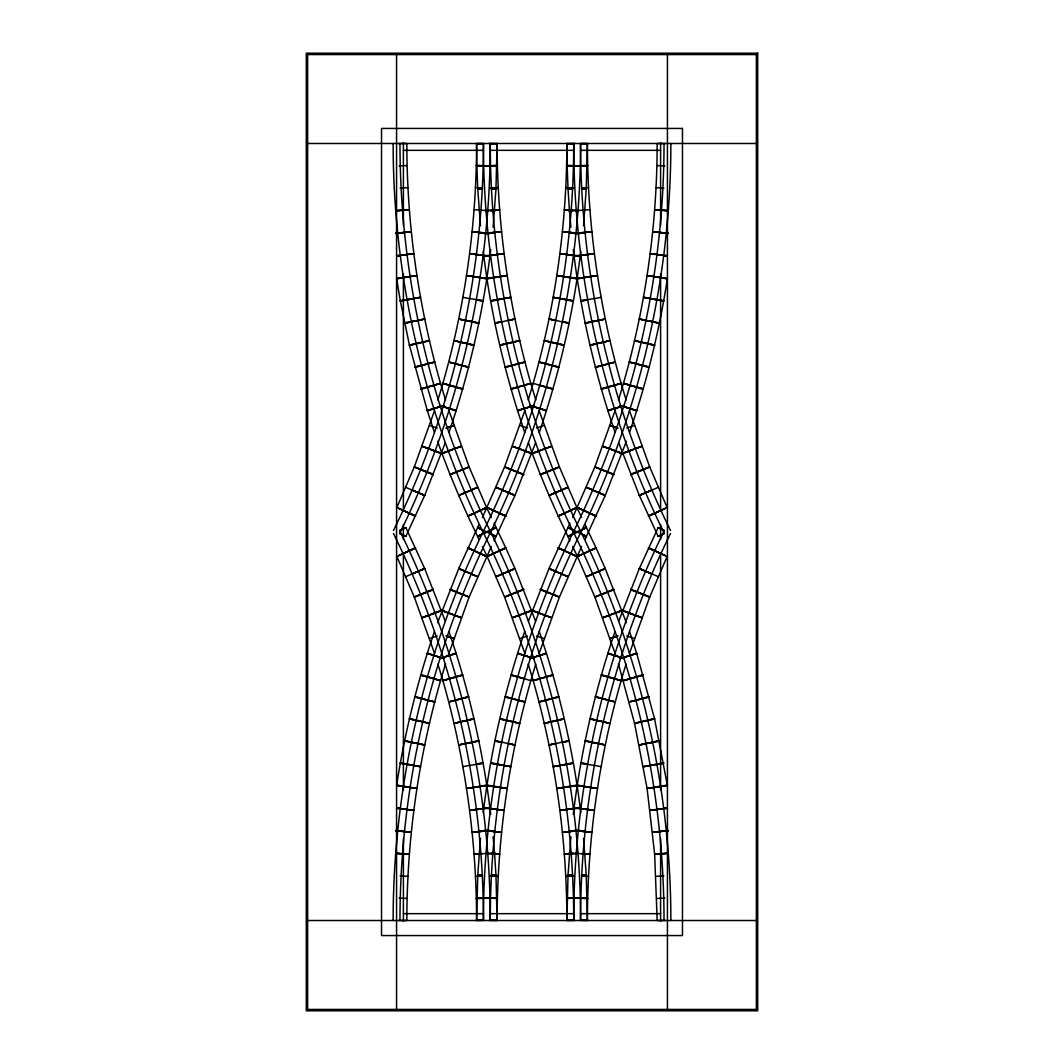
<?xml version="1.0" encoding="UTF-8"?>
<svg xmlns="http://www.w3.org/2000/svg" width="1064" height="1064" viewBox="0 0 1064 1064"><rect width="100%" height="100%" fill="white"/><g stroke="black" fill="none" stroke-linecap="round" stroke-linejoin="round"><path stroke-width="1.5" d="M393.148 920.506C393.095 785.844 424.363 651.341 483.788 530.497A877.614 877.614 0 0 0 573.722 143.494C573.669 278.156 604.937 412.659 664.362 533.503M445.51 664.016C419.881 746.941 406.9 833.724 406.834 920.506L398.933 920.413M437.916 399.984C463.545 317.059 476.526 230.276 476.592 143.494L482.91 143.574L476.606 143.746M476.606 920.254L482.91 920.333L476.592 920.506L477.749 875.3L480.463 838.339M493.111 227.244L495.97 188.7L497.114 143.494L489.227 143.587L497.114 143.746M497.114 920.254L489.227 920.347L497.114 920.506C497.181 833.724 510.161 746.941 535.804 664.016M528.196 399.984C553.839 317.059 566.819 230.276 566.886 143.494L574.773 143.587L566.886 143.746M566.886 920.254L574.773 920.347L566.886 920.506L568.03 875.3L570.889 836.756M583.538 225.661L586.251 188.7L587.408 143.494L581.09 143.574L587.394 143.746M587.394 920.254L581.09 920.333L587.408 920.506C587.474 833.724 600.455 746.941 626.084 664.016M618.49 399.984C644.119 317.059 657.1 230.276 657.166 143.494L665.067 143.587M670.852 143.494C670.905 278.156 639.637 412.659 580.212 533.503A877.614 877.614 0 0 0 490.278 920.506C490.331 785.844 459.063 651.341 399.638 530.497M664.016 143.494A877.614 877.614 0 0 1 574.081 530.497C514.644 651.328 483.389 785.844 483.442 920.506A877.614 877.614 0 0 0 393.507 533.503M399.984 920.506A877.614 877.614 0 0 1 489.919 533.503C549.357 412.672 580.612 278.156 580.558 143.494A877.614 877.614 0 0 0 670.493 530.497M664.362 530.497C604.937 651.341 573.669 785.844 573.722 920.506A877.614 877.614 0 0 0 483.788 533.503C424.35 412.672 393.095 278.156 393.148 143.494M448.981 432.41L449.075 432.157C469.224 373.012 483.335 311.779 490.704 249.721M483.189 812.71C490.624 751.184 504.655 690.496 524.632 631.843L524.725 631.59M539.275 432.41L539.368 432.157C559.345 373.504 573.376 312.816 580.811 251.29M573.297 814.279C580.665 752.221 594.776 690.988 614.926 631.843L615.019 631.59M434.431 631.59L434.351 631.843C417.314 681.785 404.679 733.202 396.619 785.352L416.902 788.464L396.659 785.099M629.569 432.41L629.649 432.157C646.686 382.215 659.321 330.798 667.381 278.648L659.6 277.292M399.638 533.503C459.063 412.659 490.331 278.156 490.278 143.494A877.614 877.614 0 0 0 580.212 530.497C639.65 651.328 670.905 785.844 670.852 920.506M409.241 513.327L396.845 507.528L414.295 466.936L434.578 410.518M482.391 517.503L504.589 466.936L524.871 410.518M448.356 654.985L469.131 597.064L491.315 546.497M572.685 517.503L594.869 466.936L615.644 409.015M539.129 653.482L559.411 597.064L581.609 546.497M629.423 653.482L649.705 597.064L667.155 556.472L654.759 550.673M400.104 533.742L405.783 536.522L424.682 495.438L445.271 442.81M437.623 622.679L458.744 568.562L479 524.632M494.029 540.805L514.976 495.438L535.564 442.81M528.436 621.19L549.024 568.562L569.971 523.195M585.001 539.368L605.256 495.438L626.377 441.321M618.729 621.19L639.318 568.562L658.217 527.478L663.896 530.258M400.104 530.258L405.783 527.478L424.682 568.562L445.271 621.19M670.493 533.503A877.614 877.614 0 0 0 580.558 920.506C580.625 785.844 549.357 651.341 489.932 530.497L483.788 533.503L489.932 530.497A877.614 877.614 0 0 1 399.984 143.494M490.398 530.258L496.063 527.478L490.358 530.191M573.602 533.742L567.937 536.522L573.642 533.809M393.507 530.497A877.614 877.614 0 0 0 483.442 143.494C483.375 278.156 514.644 412.659 574.068 533.503L580.212 530.497L574.041 533.436A877.614 877.614 0 0 1 664.016 920.506M663.896 533.742L658.217 536.522L639.318 495.438L618.729 442.81M400.184 530.417L405.889 527.704M468.04 516.346L486.581 507.528L469.131 466.936L448.356 409.015M409.241 550.673L396.845 556.472L414.295 597.064L434.578 653.482M409.68 550.367L415.372 547.654M477.537 536.296L481.806 534.261M483.748 533.436L489.919 530.497M490.477 530.417L496.17 527.704M558.334 516.346L576.861 507.528L559.411 466.936L539.129 410.518M524.871 653.482L504.589 597.064L487.139 556.472L505.666 547.654M567.83 536.296L573.523 533.583M574.081 533.503L580.252 530.564M582.194 529.739L586.464 527.704M648.628 516.346L654.32 513.633M654.759 513.327L667.155 507.528L649.705 466.936L629.423 410.518M615.644 654.985L594.869 597.064L577.419 556.472L595.96 547.654M658.111 536.296L663.816 533.583M479 539.368L467.934 516.107L486.581 507.528L491.315 517.503M409.76 550.54L415.492 547.894M569.971 540.805L558.228 516.107L576.861 507.528L581.609 517.503M482.391 546.497L487.139 556.472L505.772 547.894L494.029 523.195M648.508 516.107L654.24 513.46M572.685 546.497L577.419 556.472L596.066 547.894L585.001 524.632M458.85 495.678L477.59 487.339L458.637 495.199M467.828 515.867L486.581 507.528M409.826 550.7L415.598 548.133M555.355 492.818L561.593 490.038M549.13 495.678L556.352 492.472M560.675 490.544L567.883 487.339L548.931 495.199M405.836 576.661L411.595 574.095M424.775 568.801L412.114 573.962L424.576 568.322M558.121 515.867L576.861 507.528M493.35 553.613L499.601 550.833M487.139 556.472L494.348 553.267M498.67 551.338L505.879 548.133M639.424 495.678L651.886 490.038L645.569 492.659M652.405 489.906L658.164 487.339M515.069 568.801L496.117 576.661L503.325 573.456M507.648 571.528L514.87 568.322M502.408 573.962L508.645 571.182M648.402 515.867L654.174 513.3M577.419 556.472L596.173 548.133M605.363 568.801L586.41 576.661L605.15 568.322M467.934 516.107L458.744 495.438L477.59 487.339M558.228 516.107L549.024 495.438L567.883 487.339M412.114 573.962L424.682 568.562M639.318 495.438L651.886 490.038M496.117 576.661L514.976 568.562L535.564 621.19M586.41 576.661L605.256 568.562L626.377 622.679M450.178 474.797L469.131 466.936L461.763 469.769M540.459 474.797L559.411 466.936L540.273 474.318M630.753 474.797L649.705 466.936L642.337 469.769M639.225 495.199L646.513 492.18M433.447 589.682L414.295 597.064L433.248 589.203M511.944 594.231L504.589 597.064L523.541 589.203M614.021 589.682L594.869 597.064L613.822 589.203M458.744 495.438L450.072 474.557L469.131 466.936M549.024 495.438L540.366 474.557L559.411 466.936M630.659 474.557L649.705 466.936M414.295 597.064L433.341 589.443M504.589 597.064L523.634 589.443M594.869 597.064L613.928 589.443M448.383 451.163L454.767 448.702M442.039 453.703L449.407 450.857M453.823 449.154L461.178 446.321L441.853 453.211M449.979 474.318L457.347 471.472M456.403 471.937L462.774 469.477M532.332 453.703L538.211 451.429M538.677 451.163L551.471 446.321L532.146 453.211M628.97 451.163L635.341 448.702L628.904 451.003M622.613 453.703L629.981 450.857M634.397 449.154L641.765 446.321L634.33 448.968M630.553 474.318L637.921 471.472M636.977 471.937L643.348 469.477M441.573 610.789L422.235 617.679L441.387 610.297M510.933 594.523L517.317 592.063M516.359 592.528L523.727 589.682M519.964 615.032L512.529 617.679L519.897 614.846M525.789 612.571L531.668 610.297M525.323 612.837L518.939 615.298L525.39 612.997M610.244 615.032L602.822 617.679L621.961 610.297M437.623 441.321L441.946 453.464L461.178 446.321M528.436 442.81L532.226 453.464L551.471 446.321M622.52 453.464L641.765 446.321M422.235 617.679L441.48 610.537M512.529 617.679L531.774 610.537M602.822 617.679L622.054 610.537M446.335 428.167L453.769 425.507L446.268 427.967M544.05 425.507L536.549 427.967M634.344 425.507L626.842 427.967M622.427 453.211L629.861 450.564M429.657 638.493L437.158 636.033M524.419 613.436L531.854 610.789M519.95 638.493L527.451 636.033M609.233 615.298L615.67 612.997M614.713 613.436L622.147 610.789M617.732 636.033L610.231 638.493L617.665 635.833M446.295 428.074L453.769 425.507M610.231 638.493L617.705 635.926M427.382 410.917L443.874 405.504L427.223 410.425M517.663 410.917L534.168 405.504L531.122 406.342M607.956 410.917L624.448 405.504L619.886 406.794M456.203 653.575L439.578 658.563L444.047 657.02M448.543 655.544L456.044 653.083M443.076 657.432L449.58 655.291M532.878 657.658L529.859 658.563L534.341 657.02M538.836 655.544L546.337 653.083M546.484 653.575L533.37 657.432L539.86 655.291M636.777 653.575L620.152 658.563L624.621 657.02M629.117 655.544L636.618 653.083M623.65 657.432L630.154 655.291M404.4 277.292L396.579 278.382L400.33 300.952L409.441 345.241L427.302 410.677L443.861 405.464M483.189 251.29C489.706 305.328 501.357 358.728 517.583 410.677L530.63 406.568L517.516 410.425M531.136 406.421L534.155 405.464M573.297 249.721C579.76 304.291 591.491 358.222 607.877 410.677L624.435 405.464M439.565 658.536L456.124 653.323C472.509 705.778 484.24 759.709 490.704 814.279M529.845 658.536L532.865 657.579M533.37 657.432L546.417 653.323C562.643 705.272 574.294 758.672 580.811 812.71M620.139 658.536L636.698 653.323L654.559 718.759L667.421 785.618L647.098 788.464L634.57 723.4L618.49 664.016M420.865 389.264L440.523 383.359C418.245 305.474 406.874 224.504 406.834 143.494L398.933 143.587M511.159 389.264L524.233 385.248L511.013 388.772M524.765 385.181L530.803 383.359C508.539 305.474 497.154 224.504 497.114 143.494M607.97 387.216L614.513 385.248M601.439 389.264L609.007 386.99M613.542 385.634L621.097 383.359C598.819 305.474 587.448 224.504 587.408 143.494M607.797 410.425L615.351 408.15M614.38 408.536L620.924 406.568M476.592 920.506C476.552 839.496 465.181 758.526 442.903 680.641L462.561 674.736M566.886 920.506C566.846 839.496 555.461 758.526 533.197 680.641L539.235 678.819M552.987 675.228L539.767 678.752L552.841 674.736M631.098 678.553L623.477 680.641L643.135 674.736M420.799 389.012L440.523 383.359L445.51 399.984M511.079 389.012L524.233 385.248M530.803 383.359L524.738 385.102L530.803 383.359L535.804 399.984M601.373 389.012L621.097 383.359L626.084 399.984M437.916 664.016L442.903 680.641L462.627 674.988M533.197 680.641L539.262 678.899L533.197 680.641L528.196 664.016M539.767 678.752L552.921 674.988M623.477 680.641L643.201 674.988M414.907 367.452L434.711 362.053L414.774 366.947M420.719 388.772L440.523 383.359M505.201 367.452L524.991 362.053L505.068 366.947M595.481 367.452L615.285 362.053L607.611 363.941M601.306 388.772L621.097 383.359M442.903 680.641L462.694 675.228M468.639 697.053L448.715 701.947L468.519 696.548M558.933 697.053L539.009 701.947L558.799 696.548M630.061 678.752L636.658 676.957M635.66 677.316L643.281 675.228M649.226 697.053L629.289 701.947L636.91 699.873M641.472 698.622L649.093 696.548M635.926 700.232L642.51 698.436M414.84 367.2L434.711 362.053M505.134 367.2L524.991 362.053M595.414 367.2L615.285 362.053M448.715 701.947L468.586 696.8M539.009 701.947L558.866 696.8M629.289 701.947L649.16 696.8M409.507 345.494L429.43 340.6L409.387 344.989M499.787 345.494L519.724 340.6L499.681 344.989M596.705 343.778L603.341 342.143M590.081 345.494L597.742 343.619M602.344 342.488L610.005 340.6L589.961 344.989M595.361 366.947L603.022 365.072M602.011 365.404L608.661 363.768M474.039 719.011L453.996 723.4L473.919 718.506M564.319 719.011L544.276 723.4L564.213 718.506M642.284 721.711L634.57 723.4L654.493 718.506M409.441 345.241L429.43 340.6M499.734 345.241L519.724 340.6M590.015 345.241L610.005 340.6M453.996 723.4L473.985 718.759M544.276 723.4L564.266 718.759M634.57 723.4L654.559 718.759M404.666 323.403L424.709 319.014L416.955 320.517M494.946 323.403L508.286 320.397M508.818 320.37L514.989 319.014L508.792 320.211M585.24 323.403L605.283 319.014L597.529 320.517M478.867 741.103L458.717 744.986L478.76 740.597M641.233 721.858L647.909 720.394M646.899 720.7L654.613 719.011M555.208 743.789L549.011 744.986L555.182 743.63M561.34 742.286L569.054 740.597M555.714 743.603L562.391 742.14M659.441 741.103L639.291 744.986L647.005 743.297M651.634 742.286L659.334 740.597M645.994 743.603L652.671 742.14M404.599 323.15L424.709 319.014M494.893 323.15L501.078 321.887M508.805 320.291L514.989 319.014M585.187 323.15L591.358 321.887M605.283 319.014L591.877 321.78L598.58 320.397M458.717 744.986L472.123 742.22M472.642 742.113L478.813 740.85M549.011 744.986L555.195 743.709M562.923 742.113L569.107 740.85M639.291 744.986L659.401 740.85M400.383 301.205L420.519 297.322L412.739 298.625M490.664 301.205L510.813 297.322L503.033 298.625M404.559 322.897L412.3 321.408M411.289 321.687L418.006 320.397M594.364 298.532L587.621 299.662M580.957 301.205L587.155 300.008M594.896 298.519L601.107 297.322M494.84 322.897L501.038 321.7M585.134 322.897L592.874 321.408M562.962 742.3L569.16 741.103M462.893 766.679L469.104 765.481M469.636 765.468L476.379 764.338M476.845 763.992L483.043 762.795M573.429 763.3L553.187 766.679L573.336 762.795M663.71 763.3L643.481 766.679L663.617 762.795M400.33 300.952L420.519 297.322M490.61 300.952L510.813 297.322M580.904 300.952L587.115 299.835M476.885 764.165L483.096 763.048M553.187 766.679L573.39 763.048M643.481 766.679L663.67 763.048M403.389 277.691L410.132 276.574L403.362 277.518M396.659 278.901L404.44 277.611M409.108 276.826L416.902 275.536L409.081 276.627M486.94 278.901L507.182 275.536L486.873 278.382M400.29 300.7L408.071 299.396M407.047 299.662L413.79 298.532M577.233 278.901L597.476 275.536L589.656 276.627M490.571 300.7L498.351 299.396M497.34 299.662L504.083 298.532M580.864 300.7L587.089 299.662M476.911 764.338L483.136 763.3M474.344 787.373L466.524 788.464L486.767 785.099M577.127 785.618L556.818 788.464L577.06 785.099M665.067 920.413L657.166 920.506L654.653 854.299L647.098 788.464L667.341 785.099M396.619 278.648L416.902 275.536M486.9 278.648L507.182 275.536M577.193 278.648L597.476 275.536M466.524 788.464L486.807 785.352M556.818 788.464L577.1 785.352M647.098 788.464L667.381 785.352M396.633 256.065L413.829 253.658L396.579 255.639M483.801 256.504L504.11 253.658L496.276 254.549M580.838 255.466L587.607 254.522M574.081 256.504L581.902 255.413M586.583 254.748L594.404 253.658L574.015 255.998M577.154 278.382L584.974 277.292M583.937 277.518L590.706 276.574M473.294 787.427L480.064 786.482M479.026 786.708L486.847 785.618M477.443 809.451L469.596 810.342L477.417 809.252M482.098 808.587L489.919 807.496M483.162 808.534L476.393 809.478L483.176 808.707M580.266 808.002L559.89 810.342L567.697 809.252M572.392 808.587L580.199 807.496M566.673 809.478L573.443 808.534M667.421 808.361L650.171 810.342L667.367 807.935M396.606 255.852L413.829 253.658M483.761 256.251L504.11 253.658M574.041 256.251L594.404 253.658M469.596 810.342L489.959 807.749M559.89 810.342L580.239 807.749M650.171 810.342L667.394 808.148M395.622 233.508L411.303 231.713L403.442 232.404M487.99 233.176L494.787 232.404M484.346 233.681L489.054 233.149M493.763 232.604L501.596 231.713L484.306 233.242M574.64 233.681L591.89 231.713L574.587 233.242M483.734 255.998L491.568 255.094M490.531 255.293L497.327 254.522M482.138 808.906L489.985 808.002M479.97 831.596L472.11 832.287L479.957 831.396M484.665 830.851L489.36 830.319M485.716 830.824L478.92 831.596L485.729 830.997M570.264 831.596L562.404 832.287L579.654 830.319M660.558 831.596L652.697 832.287L668.378 830.492M395.608 233.309L411.303 231.713M484.32 233.468L501.596 231.713M574.613 233.468L591.89 231.713M472.11 832.287L489.387 830.532M562.404 832.287L579.681 830.532M652.697 832.287L668.392 830.691M402.524 210.22L395.715 210.832L409.347 209.701L401.487 210.406M491.781 210.406L499.641 209.701L485.995 210.659M569.493 211.523L572.632 211.244M589.922 209.701L576.276 210.659M395.582 233.109L398.734 232.83M397.697 233.003L404.506 232.404M484.692 831.17L489.413 830.758M569.213 831.596L576.023 830.997M574.986 831.17L579.694 830.758M659.494 831.596L666.303 830.997M665.266 831.17L668.418 830.891M481.952 853.794L474.079 854.299L481.939 853.594M491.368 852.756L494.507 852.477M578.005 853.341L564.359 854.299L572.219 853.594M668.298 853.341L654.653 854.299L662.513 853.594M661.476 853.78L668.285 853.168L654.653 854.299M485.995 210.738L499.641 209.701M570.889 227.244L569.466 211.257L572.618 211.018M474.079 854.299L487.724 853.341M491.382 852.982L494.534 852.743L493.111 836.756M564.359 854.299L578.005 853.261M400.077 188.155L407.951 187.65M477.763 188.953L482.484 188.661M490.358 188.155L498.231 187.65L490.344 187.956M568.043 188.953L572.778 188.661M588.525 187.65L582.221 187.889M395.702 210.659L409.347 209.701M569.453 211.005L572.605 210.805M491.395 853.195L494.547 852.996M475.475 876.35L481.779 876.111M491.222 875.34L495.957 875.047M573.656 876.044L565.769 876.35L573.642 875.845M581.516 875.34L586.237 875.047M656.049 876.35L663.923 875.845M480.463 225.661L477.749 188.7L482.471 188.461M490.358 188.049L498.231 187.65M569.466 211.257L568.03 188.7L572.764 188.461M491.236 875.539L495.97 875.3L497.114 920.506M565.769 876.35L573.642 875.951M581.529 875.539L586.251 875.3L587.408 920.506M399.226 165.878L407.113 165.572M476.898 166.356L483.202 166.117M483.721 166.011L497.393 165.572L489.507 165.678M574.015 166.011L587.115 165.838M567.178 166.356L573.496 166.117M579.8 165.878L587.687 165.572L579.787 165.678M477.736 188.434L482.471 188.248M568.016 188.434L572.751 188.248M491.249 875.752L495.984 875.566M581.529 875.752L586.264 875.566M484.213 898.322L476.313 898.428L484.2 898.122M490.504 897.883L496.822 897.644M476.885 898.162L489.985 897.989M566.607 898.428L580.279 897.989M580.798 897.883L587.102 897.644M656.887 898.428L664.774 898.122M477.749 188.7L476.885 166.104L483.189 165.944M497.393 165.572L483.721 165.931L490.557 165.758M568.03 188.7L567.165 166.104L573.483 165.944M587.687 165.572L574.015 165.931L580.838 165.758M476.313 898.428L489.985 898.069L483.162 898.242M490.517 898.056L496.835 897.896M580.811 898.056L587.115 897.896M476.885 165.838L489.999 165.838L476.313 165.572L484.213 165.678M567.165 165.838L573.483 165.758M490.517 898.242L496.835 898.162M579.787 898.322L587.687 898.428L574.015 898.069L587.115 898.162M307.642 143.494L756.358 143.494M403.402 150.33L483.056 150.33M489.693 150.33L574.307 150.33M580.944 150.33L660.598 150.33M403.402 913.67L483.056 913.67M489.693 913.67L574.307 913.67M580.944 913.67L660.598 913.67M307.642 920.506L756.358 920.506M656.887 165.572L664.774 165.878M580.279 166.011L566.607 165.572L574.494 165.678M573.443 165.758L580.279 165.838L566.607 165.572M490.517 165.758L496.835 165.838M567.165 898.162L573.483 898.242M497.393 898.428L483.721 897.989M407.113 898.428L399.226 898.122M580.811 165.944L587.115 166.104M490.517 165.944L496.835 166.104M567.165 897.896L573.483 898.056M476.885 897.896L483.189 898.056M580.798 166.117L587.102 166.356M483.162 165.758L489.985 166.011M476.313 165.572L484.2 165.878M490.504 166.117L496.822 166.356M656.049 187.65L663.923 188.155M573.642 188.155L565.769 187.65L573.656 187.956M581.529 188.248L586.264 188.434M475.475 187.65L481.779 187.889M491.249 188.248L495.984 188.434M568.016 875.566L572.751 875.752M582.221 876.111L588.525 876.35M477.736 875.566L482.471 875.752M490.344 876.044L498.231 876.35L490.358 875.845M407.951 876.35L400.077 875.845M567.178 897.644L573.496 897.883M579.8 898.122L587.687 898.428M574.015 897.989L580.838 898.242M476.898 897.644L483.202 897.883M565.769 187.65L573.642 188.049M581.529 188.461L586.251 188.7M491.236 188.461L495.97 188.7M568.03 875.3L572.764 875.539M477.749 875.3L482.471 875.539M490.358 875.951L498.231 876.35M581.516 188.661L586.237 188.953M491.222 188.661L495.957 188.953M662.513 210.406L654.653 209.701L668.298 210.659M572.219 210.406L564.359 209.701L578.005 210.659M474.079 209.701L487.724 210.659M491.395 210.805L494.547 211.005M576.276 853.341L589.922 854.299L582.048 853.794M569.453 852.996L572.605 853.195M485.995 853.341L499.641 854.299L491.781 853.594M395.702 853.341L409.347 854.299L401.487 853.594M568.043 875.047L572.778 875.34M477.763 875.047L482.484 875.34M654.653 209.701L668.285 210.738L661.476 210.22M564.359 209.701L578.005 210.738M491.382 211.018L494.534 211.257M569.466 852.743L572.618 852.982M485.995 853.261L499.641 854.299M409.347 854.299L395.715 853.261L402.524 853.78M491.368 211.244L494.507 211.523M668.378 233.508L652.697 231.713L660.558 232.404M665.266 232.83L668.418 233.109M659.494 232.404L666.303 233.003M570.238 232.604L562.404 231.713L579.694 233.242M489.36 233.681L472.11 231.713L489.413 233.242M578.271 830.997L585.08 831.596L578.284 830.824M574.587 830.758L579.308 831.17M584.03 831.596L591.89 832.287L584.043 831.396M487.977 830.997L494.787 831.596M484.306 830.758L489.014 831.17M493.736 831.596L501.596 832.287L484.346 830.319M397.697 830.997L404.506 831.596M395.582 830.891L398.734 831.17M403.442 831.596L411.303 832.287L395.622 830.492M569.493 852.477L572.632 852.756M582.061 853.594L589.922 854.299M652.697 231.713L668.392 233.309M562.404 231.713L579.681 233.468M472.11 231.713L489.387 233.468M574.613 830.532L591.89 832.287M484.32 830.532L501.596 832.287M395.608 830.691L411.303 832.287M569.213 232.404L576.01 233.176M574.946 233.149L579.654 233.681M667.367 256.065L650.171 253.658L667.421 255.639M580.199 256.504L559.89 253.658L567.724 254.549M572.432 255.094L580.266 255.998M566.673 254.522L573.469 255.293M477.417 254.748L469.596 253.658L489.985 255.998M580.824 808.707L587.607 809.478L580.838 808.534M574.015 808.002L581.862 808.906M586.557 809.451L594.404 810.342L586.583 809.252M483.734 808.002L504.11 810.342L496.303 809.252M396.579 808.361L413.829 810.342L396.633 807.935M574.64 830.319L579.335 830.851M650.171 253.658L667.394 255.852M559.89 253.658L580.239 256.251M469.596 253.658L489.959 256.251M574.041 807.749L594.404 810.342M483.761 807.749L504.11 810.342M396.606 808.148L413.829 810.342M654.892 276.826L647.098 275.536L654.919 276.627M660.638 277.518L653.868 276.574L660.611 277.691M476.393 254.522L483.162 255.466M482.098 255.413L489.919 256.504M577.06 278.901L556.818 275.536L577.127 278.382M486.767 278.901L466.524 275.536L474.344 276.627M479.026 277.292L486.847 278.382M473.294 276.574L480.064 277.518M583.937 786.482L590.706 787.427M577.154 785.618L584.974 786.708M589.656 787.373L597.476 788.464L577.233 785.099M486.873 785.618L507.182 788.464L486.94 785.099M574.081 807.496L581.902 808.587M483.801 807.496L491.608 808.587M490.557 808.534L497.327 809.478M647.098 275.536L667.381 278.648M556.818 275.536L577.1 278.648M466.524 275.536L486.807 278.648M577.193 785.352L597.476 788.464M486.9 785.352L507.182 788.464M396.619 785.352L416.902 788.464M659.56 277.611L667.341 278.901M663.617 301.205L643.481 297.322L651.261 298.625M655.929 299.396L663.71 300.7M650.21 298.532L656.954 299.662M573.336 301.205L553.187 297.322L560.967 298.625M565.649 299.396L573.429 300.7M559.917 298.532L566.66 299.662M462.893 297.322L469.104 298.519M469.636 298.532L476.379 299.662M476.911 299.662L483.136 300.7M580.864 763.3L587.089 764.338M587.621 764.338L594.364 765.468M601.107 766.679L594.896 765.481M490.571 763.3L510.813 766.679L490.664 762.795M400.29 763.3L420.519 766.679L400.383 762.795M643.481 297.322L663.67 300.952M553.187 297.322L573.39 300.952M476.885 299.835L483.096 300.952M580.904 763.048L587.115 764.165M490.61 763.048L510.813 766.679M400.33 763.048L420.519 766.679M659.334 323.403L639.291 319.014L647.045 320.517M651.7 321.408L659.441 322.897M645.994 320.397L652.711 321.687M476.845 300.008L483.043 301.205M555.182 320.37L549.011 319.014L555.208 320.211M562.962 321.7L569.16 322.897M555.714 320.397L569.054 323.403M478.76 323.403L458.717 319.014L466.471 320.517M471.126 321.408L478.867 322.897M465.42 320.397L472.137 321.687L458.717 319.014M585.134 741.103L605.283 744.986L585.24 740.597M494.84 741.103L501.038 742.3M508.286 743.603L501.609 742.14M508.792 743.789L514.989 744.986L508.818 743.63M580.957 762.795L587.155 763.992M404.559 741.103L424.709 744.986L416.995 743.297M639.291 319.014L659.401 323.15M549.011 319.014L555.195 320.291M562.923 321.887L569.107 323.15M472.642 321.887L478.813 323.15M585.187 740.85L591.358 742.113M591.877 742.22L605.283 744.986M494.893 740.85L501.078 742.113M508.805 743.709L514.989 744.986M404.599 740.85L424.709 744.986M654.493 345.494L634.57 340.6L654.613 344.989M564.213 345.494L544.276 340.6L564.319 344.989M461.656 342.488L453.996 340.6L474.039 344.989M589.961 719.011L610.005 723.4L590.081 718.506M499.681 719.011L519.724 723.4L499.787 718.506M416.091 720.394L422.767 721.858M409.387 719.011L417.101 720.7M421.716 721.711L429.43 723.4L409.507 718.506M494.946 740.597L502.66 742.286M404.666 740.597L412.367 742.286M411.329 742.14L418.006 743.603M634.57 340.6L654.559 345.241M544.276 340.6L564.266 345.241M453.996 340.6L473.985 345.241M590.015 718.759L610.005 723.4M499.734 718.759L519.724 723.4M409.441 718.759L429.43 723.4M649.093 367.452L629.289 362.053L649.226 366.947M460.659 342.143L467.296 343.778M466.258 343.619L473.919 345.494M558.799 367.452L539.009 362.053L558.933 366.947M468.519 367.452L448.715 362.053L456.389 363.941M460.978 365.072L468.639 366.947M455.339 363.768L461.989 365.404M595.361 697.053L615.285 701.947L595.481 696.548M505.068 697.053L524.991 701.947L505.201 696.548M414.774 697.053L434.711 701.947L427.09 699.873M629.289 362.053L649.16 367.2M539.009 362.053L558.866 367.2M448.715 362.053L468.586 367.2M595.414 696.8L615.285 701.947M505.134 696.8L524.991 701.947M414.84 696.8L434.711 701.947M643.135 389.264L623.477 383.359L643.281 388.772M533.197 383.359L539.235 385.181M552.841 389.264L539.767 385.248L552.987 388.772M450.458 385.634L442.903 383.359L462.694 388.772M601.306 675.228L621.097 680.641L601.439 674.736M511.013 675.228L524.233 678.752L511.159 674.736M530.803 680.641L524.765 678.819M427.342 676.957L433.939 678.752M420.719 675.228L428.34 677.316M432.902 678.553L440.523 680.641L420.865 674.736M414.907 696.548L422.528 698.622M421.49 698.436L428.074 700.232M623.477 383.359L643.201 389.012M539.767 385.248L552.921 389.012M442.903 383.359L462.627 389.012M601.373 674.988L621.097 680.641M511.079 674.988L524.233 678.752M420.799 674.988L440.523 680.641M636.618 410.917L620.126 405.504L636.777 410.425M546.337 410.917L529.832 405.504L532.878 406.342M546.484 410.425L533.37 406.568L546.417 410.677M449.487 385.248L456.03 387.216M454.993 386.99L462.561 389.264M456.044 410.917L439.552 405.504L444.114 406.794M448.649 408.15L456.203 410.425M443.076 406.568L449.62 408.536M607.797 653.575L624.422 658.563L619.953 657.02M517.516 653.575L530.63 657.432L524.14 655.291M531.122 657.658L534.141 658.563L529.659 657.02M427.223 653.575L443.848 658.563L439.379 657.02M620.139 405.464L636.698 410.677M529.845 405.464L532.865 406.421M439.565 405.464L456.124 410.677M607.877 653.323L624.435 658.536M517.583 653.323L530.63 657.432M531.136 657.579L534.155 658.536M427.302 653.323L443.861 658.536M617.665 428.167L610.231 425.507L617.732 427.967M519.95 425.507L527.451 427.967M429.657 425.507L437.158 427.967M626.842 636.033L634.344 638.493M607.956 653.083L615.457 655.544M614.42 655.291L620.924 657.432M536.549 636.033L544.05 638.493M517.663 653.083L525.164 655.544M446.268 636.033L453.769 638.493L446.335 635.833M427.382 653.083L434.883 655.544M433.846 655.291L440.35 657.432M610.231 425.507L617.705 428.074M446.295 635.926L453.769 638.493M610.177 449.154L602.822 446.321L622.147 453.211M525.323 451.163L512.529 446.321L531.854 453.211M429.603 449.154L422.235 446.321L429.67 448.968M434.139 450.564L441.573 453.211M435.096 451.003L428.659 448.702L435.03 451.163M622.427 610.789L641.765 617.679L622.613 610.297M538.61 612.997L545.061 615.298L538.677 612.837M532.146 610.789L539.581 613.436M544.037 615.032L551.471 617.679L544.103 614.846M448.33 612.997L454.767 615.298M441.853 610.789L449.287 613.436M453.756 615.032L461.178 617.679L442.039 610.297M602.822 446.321L622.054 453.464M512.529 446.321L531.774 453.464M422.235 446.321L441.48 453.464M622.52 610.537L641.765 617.679M532.226 610.537L551.471 617.679M441.946 610.537L461.178 617.679M609.233 448.702L615.617 451.163M614.593 450.857L621.961 453.703M613.822 474.797L594.869 466.936L602.237 469.769M606.653 471.472L614.021 474.318M601.227 469.477L607.597 471.937M525.789 451.429L531.668 453.703M523.541 474.797L504.589 466.936L523.727 474.318M434.019 450.857L441.387 453.703M433.248 474.797L414.295 466.936L421.663 469.769M426.079 471.472L433.447 474.318M420.652 469.477L427.023 471.937M630.553 589.682L649.705 597.064L630.753 589.203M546.683 592.063L553.067 594.523M540.273 589.682L547.641 592.528M552.056 594.231L559.411 597.064L540.459 589.203M532.332 610.297L538.211 612.571M449.979 589.682L469.131 597.064L450.178 589.203M594.869 466.936L613.928 474.557M504.589 466.936L523.634 474.557M414.295 466.936L433.341 474.557M630.659 589.443L649.705 597.064M540.366 589.443L559.411 597.064M450.072 589.443L469.131 597.064M605.15 495.678L586.41 487.339L605.363 495.199M503.325 490.544L496.117 487.339L515.069 495.199M639.225 568.801L651.886 573.962L639.424 568.322M658.164 576.661L652.405 574.095M405.836 487.339L411.595 489.906M417.487 492.18L424.775 495.199M424.576 495.678L412.114 490.038L418.431 492.659M548.931 568.801L567.883 576.661L560.675 573.456M458.637 568.801L477.59 576.661L458.85 568.322M586.41 487.339L605.256 495.438M496.117 487.339L514.976 495.438M639.318 568.562L651.886 573.962M412.114 490.038L424.682 495.438M549.024 568.562L567.883 576.661M458.744 568.562L477.59 576.661M595.96 516.346L577.419 507.528L596.173 515.867M648.402 548.133L654.174 550.7M502.408 490.038L508.645 492.818M507.648 492.472L514.87 495.678M505.666 516.346L487.139 507.528L505.879 515.867M564.399 550.833L570.65 553.613M558.121 548.133L565.33 551.338M569.652 553.267L576.861 556.472L558.334 547.654M549.13 568.322L556.352 571.528M555.355 571.182L561.593 573.962M409.826 513.3L415.598 515.867M467.828 548.133L486.581 556.472L468.04 547.654M577.419 507.528L596.066 516.107M648.508 547.894L654.24 550.54M487.139 507.528L505.772 516.107M558.228 547.894L576.861 556.472M409.76 513.46L415.492 516.107M467.934 547.894L486.581 556.472M658.111 527.704L663.816 530.417M648.628 547.654L654.32 550.367M573.642 530.191L567.937 527.478L573.602 530.258M574.081 530.497L580.212 533.503M582.194 534.261L586.464 536.296M567.83 527.704L573.523 530.417M483.788 530.497L489.932 533.503M490.477 533.583L496.17 536.296M477.537 527.704L481.806 529.739M490.358 533.809L496.063 536.522L490.398 533.742M409.68 513.633L415.372 516.346M400.184 533.583L405.889 536.296M596.066 547.894L605.256 568.562M505.772 547.894L514.976 568.562M532.226 453.464L540.366 474.557M441.946 453.464L450.072 474.557M615.019 432.41L607.877 410.677M629.569 631.59L636.698 653.323M524.725 432.41L517.583 410.677M539.275 631.59L546.417 653.323M434.431 432.41L427.302 410.677M448.981 631.59L456.124 653.323M583.538 838.339L586.251 875.3M494.534 852.743L495.97 875.3M566.886 143.494L567.165 166.104M476.592 143.494L476.885 166.104M667.434 54.57L667.434 1009.43M660.598 142.51L660.598 225.555M660.598 273.727L660.598 511.239M660.598 524.525L660.598 539.475M660.598 552.761L660.598 790.273M660.598 838.445L660.598 921.491M403.402 142.51L403.402 225.555M403.402 273.727L403.402 511.239M403.402 524.525L403.402 539.475M403.402 552.761L403.402 790.273M403.402 838.445L403.402 921.491M396.566 54.57L396.566 1009.43M481.899 534.434L477.643 536.522L481.926 534.487M586.357 527.478L582.101 529.566L586.357 527.478M409.281 550.753L396.845 556.472L409.308 550.833M667.155 507.528L654.719 513.247L667.155 507.528M757.714 53.2L306.286 53.2L306.286 1010.8L757.714 1010.8L757.714 53.2M756.358 54.57L307.642 54.57L307.642 1009.43L756.358 1009.43L756.358 54.57M682.476 128.438L381.524 128.438L381.524 935.562L682.476 935.562L682.476 128.438M667.155 556.472L654.692 550.833L667.155 556.472M409.308 513.167L396.845 507.528L409.281 513.247M586.357 536.522L582.075 534.487L586.357 536.522M481.926 529.513L477.643 527.478L481.899 529.566"/></g></svg>
